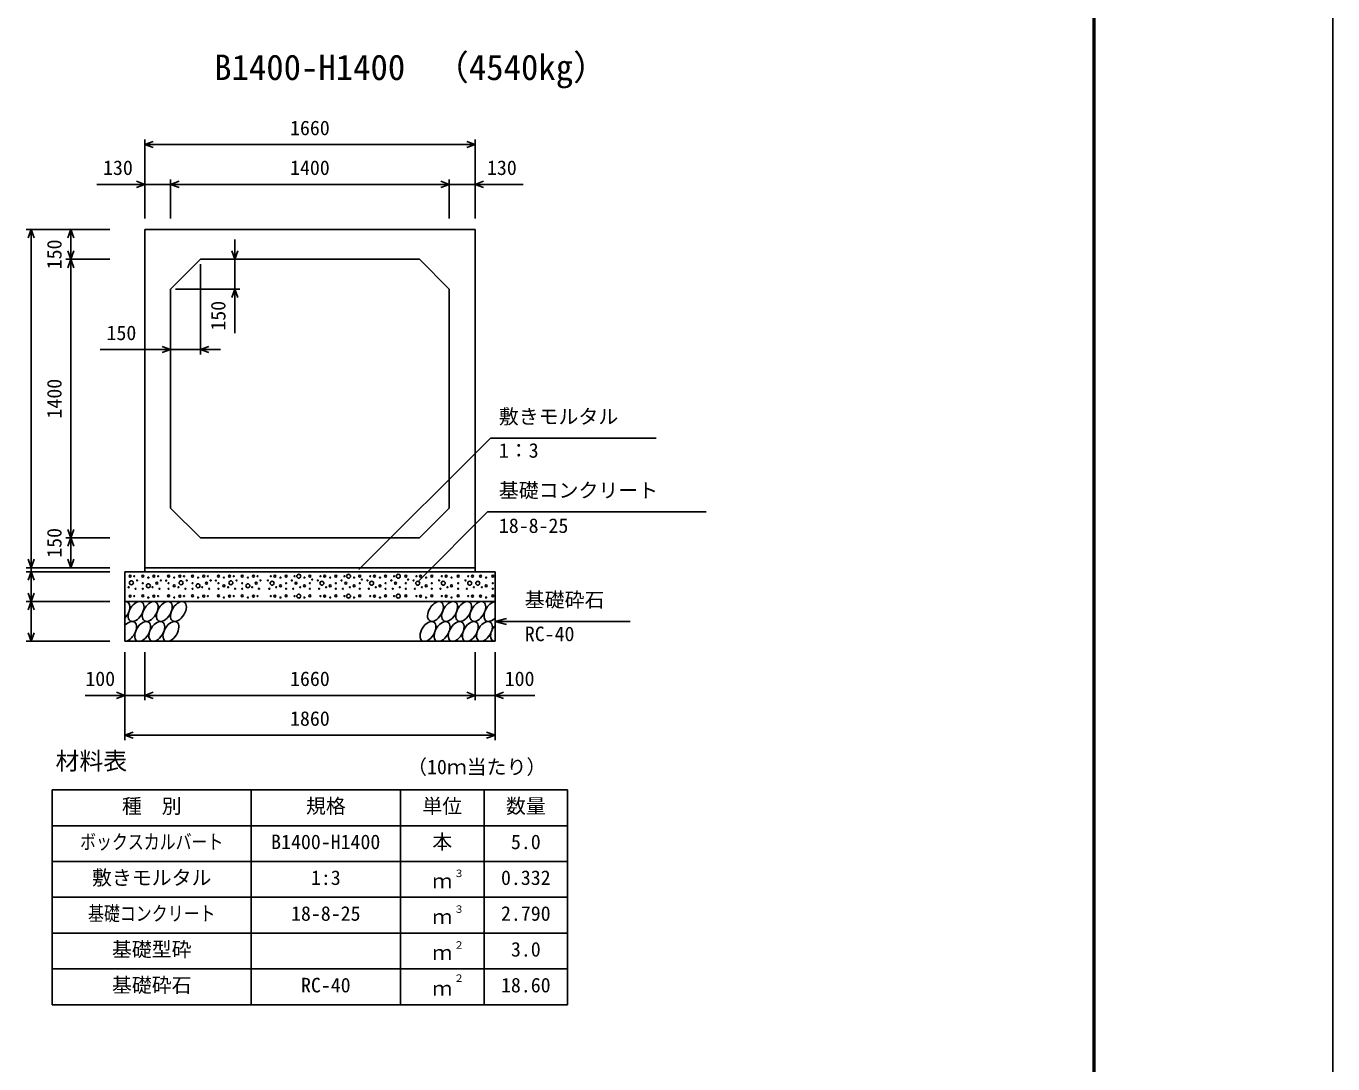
# Model space of a CAD drawing. Units: millimetres, scale not verified. Extents: x -25170 to 75630, y 0 to 35640.
# Drawn here: x 69064 to 75630, y 12548 to 17764 of the extents above; entities that cross this region are included whole.
import ezdxf
from ezdxf.enums import TextEntityAlignment as Align

# ---------------------------------------------------------------- set-up
doc = ezdxf.new("R2010")
doc.units = ezdxf.units.MM
doc.header["$LTSCALE"] = 60
for name, color, linetype, lineweight in [('Defpoints_3', 5, 'Continuous', 25), ('DIM', 7, 'Continuous', 25), ('HATCH', 6, 'Continuous', 25), ('HYO', 3, 'Continuous', 25), ('HYO2', 4, 'Continuous', 25), ('OUTLINE', 3, 'Continuous', 25), ('TXT', 7, 'Continuous', 25), ('WAKU', 3, 'Continuous', 50)]:
    doc.layers.add(name, color=color, linetype=linetype, lineweight=lineweight)
doc.styles.add('ＭＳ ゴシック', font='')
doc.styles.get('ＭＳ ゴシック').set_extended_font_data('MS Gothic')

msp = doc.modelspace()

# ---------------------------------------------------------------- linework, layer by layer
at = {"layer": 'Defpoints_3'}
msp.add_line((75630, 0), (75630, 35640), dxfattribs=at)
at = {"layer": 'DIM'}
for p, q in [((69659.98, 17193.78), (69659.98, 16796.89)), ((69702.27, 17184.17), (69659.98, 17168.78)), ((71319.98, 17168.78), (69659.98, 17168.78)), ((69659.98, 17168.78), (69702.27, 17153.39)), ((71277.7, 17184.17), (71319.98, 17168.78)), ((71319.98, 17168.78), (71277.7, 17153.39)), ((71319.98, 17193.78), (71319.98, 16796.89)), ((69419.24, 16968.78), (69659.98, 16968.78)), ((69617.7, 16984.17), (69659.98, 16968.78)), ((69659.98, 16968.78), (69617.7, 16953.39)), ((69789.98, 16968.78), (69659.98, 16968.78)), ((69789.98, 16993.78), (69789.98, 16796.89)), ((69832.27, 16984.17), (69789.98, 16968.78)), ((71189.98, 16968.78), (69789.98, 16968.78)), ((69789.98, 16968.78), (69832.27, 16953.39)), ((71147.7, 16984.17), (71189.98, 16968.78)), ((71189.98, 16968.78), (71147.7, 16953.39)), ((71189.98, 16993.78), (71189.98, 16796.89)), ((71189.98, 16968.78), (71319.98, 16968.78)), ((71362.27, 16984.17), (71319.98, 16968.78)), ((71560.73, 16968.78), (71319.98, 16968.78)), ((71319.98, 16968.78), (71362.27, 16953.39)), ((69063.88, 16741.89), (69484.98, 16741.89)), ((69088.88, 16741.89), (69073.49, 16699.6)), ((69088.88, 15041.89), (69088.88, 16741.89)), ((69104.27, 16699.6), (69088.88, 16741.89)), ((69288.88, 16741.89), (69273.49, 16699.6)), ((69288.88, 16741.89), (69288.88, 16591.89)), ((69304.27, 16699.6), (69288.88, 16741.89)), ((70112.46, 16691.89), (70112.46, 16591.89)), ((69288.88, 16591.89), (69273.49, 16634.17)), ((69304.27, 16634.17), (69288.88, 16591.89)), ((70112.46, 16591.89), (70097.07, 16634.17)), ((70127.85, 16634.17), (70112.46, 16591.89)), ((69263.88, 16591.89), (69484.98, 16591.89)), ((69288.88, 16591.89), (69273.49, 16549.6)), ((69288.88, 16591.89), (69288.88, 15191.89)), ((69304.27, 16549.6), (69288.88, 16591.89)), ((69939.98, 16566.89), (69939.98, 16113.87)), ((70112.46, 16441.89), (70112.46, 16591.89)), ((69814.98, 16441.89), (70137.46, 16441.89)), ((70112.46, 16441.89), (70097.07, 16399.6)), ((70127.85, 16399.6), (70112.46, 16441.89)), ((70112.46, 16441.89), (70112.46, 16221.01)), ((69747.7, 16154.26), (69789.98, 16138.87)), ((69982.27, 16154.26), (69939.98, 16138.87)), ((69435.88, 16138.87), (69789.98, 16138.87)), ((69789.98, 16138.87), (69747.7, 16123.48)), ((69939.98, 16138.87), (69789.98, 16138.87)), ((69939.98, 16138.87), (70039.98, 16138.87)), ((69939.98, 16138.87), (69982.27, 16123.48)), ((70736.2, 15032.55), (71396.48, 15692.83)), ((72228.89, 15692.83), (71396.48, 15692.83)), ((71038.01, 14978.16), (71382.07, 15322.22)), ((72481.62, 15322.22), (71382.07, 15322.22)), ((69288.88, 15191.89), (69273.49, 15234.17)), ((69304.27, 15234.17), (69288.88, 15191.89)), ((69263.88, 15191.89), (69484.98, 15191.89)), ((69288.88, 15191.89), (69273.49, 15149.6)), ((69288.88, 15041.89), (69288.88, 15191.89)), ((69304.27, 15149.6), (69288.88, 15191.89)), ((69063.88, 15041.89), (69484.98, 15041.89)), ((69088.88, 15041.89), (69073.49, 15084.17)), ((69104.27, 15084.17), (69088.88, 15041.89)), ((69088.88, 15041.89), (69088.88, 15021.89)), ((69288.88, 15041.89), (69273.49, 15084.17)), ((69304.27, 15084.17), (69288.88, 15041.89)), ((69063.88, 15021.89), (69484.98, 15021.89)), ((69088.88, 15021.89), (69073.49, 14979.6)), ((69088.88, 15021.89), (69088.88, 14871.89)), ((69104.27, 14979.6), (69088.88, 15021.89)), ((69088.88, 14871.89), (69073.49, 14914.17)), ((69104.27, 14914.17), (69088.88, 14871.89)), ((69063.88, 14871.89), (69484.98, 14871.89)), ((69088.88, 14871.89), (69073.49, 14829.6)), ((69088.88, 14871.89), (69088.88, 14671.89)), ((69104.27, 14829.6), (69088.88, 14871.89)), ((71419.98, 14771.89), (71477.94, 14787.42)), ((69088.88, 14671.89), (69073.49, 14714.17)), ((69104.27, 14714.17), (69088.88, 14671.89)), ((72099.79, 14771.89), (71419.98, 14771.89)), ((71419.98, 14771.89), (71477.94, 14756.36)), ((69063.88, 14671.89), (69484.98, 14671.89)), ((69559.98, 14175.28), (69559.98, 14616.89)), ((69659.98, 14375.28), (69659.98, 14616.89)), ((71319.98, 14375.28), (71319.98, 14616.89)), ((71319.98, 14375.28), (71319.98, 14616.89)), ((71419.98, 14175.28), (71419.98, 14616.89)), ((69360.44, 14400.28), (69559.98, 14400.28)), ((69517.7, 14415.67), (69559.98, 14400.28)), ((69559.98, 14400.28), (69517.7, 14384.88)), ((69659.98, 14400.28), (69559.98, 14400.28)), ((69702.27, 14415.67), (69659.98, 14400.28)), ((71319.98, 14400.28), (69659.98, 14400.28)), ((69659.98, 14400.28), (69702.27, 14384.88)), ((71277.7, 14415.67), (71319.98, 14400.28)), ((71319.98, 14400.28), (71277.7, 14384.88)), ((71419.98, 14400.28), (71319.98, 14400.28)), ((71462.27, 14415.67), (71419.98, 14400.28)), ((71619.53, 14400.28), (71419.98, 14400.28)), ((71419.98, 14400.28), (71462.27, 14384.88)), ((69602.27, 14215.67), (69559.98, 14200.28)), ((71419.98, 14200.28), (69559.98, 14200.28)), ((69559.98, 14200.28), (69602.27, 14184.88)), ((71377.7, 14215.67), (71419.98, 14200.28)), ((71419.98, 14200.28), (71377.7, 14184.88))]:
    msp.add_line(p, q, dxfattribs=at)
at = {"layer": 'HATCH'}
for centre, radius in [((69586.02, 14999.07), 5), ((69592.56, 14966.05), 10), ((69607.05, 14999.07), 2.5), ((69621.07, 14978.05), 2.5), ((69649.95, 14999.94), 5), ((69677.99, 14992.06), 2.5), ((69706.02, 14999.07), 5), ((69727.05, 14999.07), 2.5), ((69741.07, 14978.05), 2.5), ((69767.53, 14977.15), 2.5), ((69779.95, 14999.94), 5), ((69807.99, 14992.06), 2.5), ((69836.02, 14999.07), 5), ((69842.56, 14966.05), 10), ((69857.05, 14999.07), 2.5), ((69871.07, 14978.05), 2.5), ((69899.95, 14999.94), 5), ((69927.99, 14992.06), 2.5), ((69956.02, 14999.07), 5), ((69977.05, 14999.07), 2.5), ((69991.07, 14978.05), 2.5), ((70017.53, 14977.15), 2.5), ((70029.95, 14999.94), 5), ((70057.99, 14992.06), 2.5), ((70086.02, 14999.07), 5), ((70092.56, 14966.05), 10), ((70107.05, 14999.07), 2.5), ((70121.07, 14978.05), 2.5), ((70149.95, 14999.94), 5), ((70177.99, 14992.06), 2.5), ((70206.02, 14999.07), 5), ((70227.05, 14999.07), 2.5), ((70241.07, 14978.05), 2.5), ((70278.89, 14978.05), 2.5), ((70299.92, 14964.05), 10), ((70292.91, 14999.07), 2.5), ((70313.94, 14999.07), 5), ((70341.98, 14992.06), 2.5), ((70370.01, 14999.94), 5), ((70398.89, 14978.05), 2.5), ((70412.91, 14999.07), 2.5), ((70433.94, 14999.07), 10), ((70461.98, 14992.06), 2.5), ((70490.01, 14999.94), 5), ((70501.35, 14982.37), 2.5), ((70528.89, 14978.05), 2.5), ((70549.92, 14964.05), 10), ((70542.91, 14999.07), 2.5), ((70563.94, 14999.07), 5), ((70591.98, 14992.06), 2.5), ((70620.01, 14999.94), 5), ((70648.89, 14978.05), 2.5), ((70662.91, 14999.07), 2.5), ((70683.94, 14999.07), 10), ((70711.98, 14992.06), 2.5), ((70740.01, 14999.94), 5), ((70751.35, 14982.37), 2.5), ((70778.89, 14978.05), 2.5), ((70799.92, 14964.05), 10), ((70792.91, 14999.07), 2.5), ((70813.94, 14999.07), 5), ((70841.98, 14992.06), 2.5), ((70870.01, 14999.94), 5), ((70898.89, 14978.05), 2.5), ((70912.91, 14999.07), 2.5), ((70933.94, 14999.07), 10), ((70971.84, 14999.94), 5), ((70983.18, 14982.37), 2.5), ((71010.71, 14978.05), 2.5), ((71031.74, 14964.05), 10), ((71024.73, 14999.07), 2.5), ((71045.76, 14999.07), 5), ((71073.8, 14992.06), 2.5), ((71101.84, 14999.94), 5), ((71138.78, 14978.05), 2.5), ((71159.81, 14964.05), 10), ((71152.79, 14999.07), 2.5), ((71173.83, 14999.07), 5), ((71201.86, 14992.06), 2.5), ((71234.77, 14999.94), 5), ((71271.7, 14978.05), 2.5), ((71292.73, 14964.05), 10), ((71285.72, 14999.07), 2.5), ((71306.75, 14999.07), 5), ((71333.4, 14964.05), 10), ((71347.42, 14999.07), 5), ((71375.46, 14992.06), 2.5), ((71408.36, 14999.94), 5), ((69579.01, 14943.91), 2.5), ((69614.06, 14936.04), 2.5), ((69649.95, 14964.05), 2.5), ((69649.95, 14936.04), 2.5), ((69677.99, 14950.92), 10), ((69699.01, 14943.91), 2.5), ((69720.04, 14964.05), 5), ((69734.06, 14936.04), 2.5), ((69779.95, 14964.05), 2.5), ((69779.95, 14936.04), 2.5), ((69807.99, 14950.92), 5), ((69829.01, 14943.91), 2.5), ((69864.06, 14936.04), 2.5), ((69899.95, 14964.05), 2.5), ((69899.95, 14936.04), 2.5), ((69927.99, 14950.92), 10), ((69949.01, 14943.91), 2.5), ((69970.04, 14964.05), 5), ((69984.06, 14936.04), 2.5), ((70029.95, 14964.05), 2.5), ((70029.95, 14936.04), 2.5), ((70057.99, 14950.92), 5), ((70079.01, 14943.91), 2.5), ((70114.06, 14936.04), 2.5), ((70149.95, 14964.05), 2.5), ((70149.95, 14936.04), 2.5), ((70177.99, 14950.92), 10), ((70199.01, 14943.91), 2.5), ((70220.04, 14964.05), 5), ((70234.06, 14936.04), 2.5), ((70285.9, 14936.04), 2.5), ((70320.95, 14943.91), 2.5), ((70341.98, 14950.92), 5), ((70370.01, 14964.05), 2.5), ((70370.01, 14936.04), 2.5), ((70405.9, 14936.04), 2.5), ((70419.92, 14964.05), 5), ((70433.94, 14899.07), 10), ((70440.95, 14943.91), 2.5), ((70461.98, 14950.92), 5), ((70490.01, 14964.05), 2.5), ((70490.01, 14936.04), 2.5), ((70535.9, 14936.04), 2.5), ((70570.95, 14943.91), 2.5), ((70591.98, 14950.92), 5), ((70620.01, 14964.05), 2.5), ((70620.01, 14936.04), 2.5), ((70655.9, 14936.04), 2.5), ((70669.92, 14964.05), 5), ((70683.94, 14899.07), 10), ((70690.95, 14943.91), 2.5), ((70711.98, 14950.92), 5), ((70740.01, 14964.05), 2.5), ((70740.01, 14936.04), 2.5), ((70785.9, 14936.04), 2.5), ((70820.95, 14943.91), 2.5), ((70841.98, 14950.92), 5), ((70870.01, 14964.05), 2.5), ((70870.01, 14936.04), 2.5), ((70905.9, 14936.04), 2.5), ((70919.92, 14964.05), 5), ((70933.94, 14899.07), 10), ((70940.95, 14943.91), 2.5), ((70971.84, 14964.05), 2.5), ((70971.84, 14936.04), 2.5), ((71017.72, 14936.04), 2.5), ((71052.77, 14943.91), 2.5), ((71073.8, 14950.92), 5), ((71101.84, 14964.05), 2.5), ((71101.84, 14936.04), 2.5), ((71145.79, 14936.04), 2.5), ((71180.83, 14943.91), 2.5), ((71201.86, 14950.92), 5), ((71234.77, 14964.05), 2.5), ((71234.77, 14936.04), 2.5), ((71278.71, 14936.04), 2.5), ((71313.76, 14943.91), 2.5), ((71354.43, 14943.91), 2.5), ((71375.46, 14950.92), 5), ((71408.36, 14964.05), 2.5), ((71408.36, 14936.04), 2.5), ((69586.02, 14899.07), 5), ((69607.05, 14899.07), 2.5), ((69649.95, 14899.94), 5), ((69677.99, 14892.06), 2.5), ((69706.02, 14899.07), 5), ((69727.05, 14899.07), 2.5), ((69779.95, 14899.94), 5), ((69807.99, 14892.06), 2.5), ((69836.02, 14899.07), 5), ((69857.05, 14899.07), 2.5), ((69899.95, 14899.94), 5), ((69927.99, 14892.06), 2.5), ((69956.02, 14899.07), 5), ((69977.05, 14899.07), 2.5), ((70029.95, 14899.94), 5), ((70057.99, 14892.06), 2.5), ((70086.02, 14899.07), 5), ((70107.05, 14899.07), 2.5), ((70149.95, 14899.94), 5), ((70177.99, 14892.06), 2.5), ((70206.02, 14899.07), 5), ((70227.05, 14899.07), 2.5), ((70292.91, 14899.07), 2.5), ((70313.94, 14899.07), 5), ((70341.98, 14892.06), 2.5), ((70370.01, 14899.94), 5), ((70412.91, 14899.07), 2.5), ((70461.98, 14892.06), 2.5), ((70490.01, 14899.94), 5), ((70542.91, 14899.07), 2.5), ((70563.94, 14899.07), 5), ((70591.98, 14892.06), 2.5), ((70620.01, 14899.94), 5), ((70662.91, 14899.07), 2.5), ((70711.98, 14892.06), 2.5), ((70740.01, 14899.94), 5), ((70792.91, 14899.07), 2.5), ((70813.94, 14899.07), 5), ((70841.98, 14892.06), 2.5), ((70870.01, 14899.94), 5), ((70912.91, 14899.07), 2.5), ((70971.84, 14899.94), 5), ((71024.73, 14899.07), 2.5), ((71045.76, 14899.07), 5), ((71073.8, 14892.06), 2.5), ((71101.84, 14899.94), 5), ((71152.79, 14899.07), 2.5), ((71173.83, 14899.07), 5), ((71201.86, 14892.06), 2.5), ((71234.77, 14899.94), 5), ((71285.72, 14899.07), 2.5), ((71306.75, 14899.07), 5), ((71347.42, 14899.07), 5), ((71375.46, 14892.06), 2.5), ((71408.36, 14899.94), 5)]:
    msp.add_circle(centre, radius, dxfattribs=at)
for centre, start_param, end_param in [((69545.33, 14821.88), 4.3355439, 6.7245934), ((71404.54, 14821.88), 0.4199491, 4.357003), ((69578.58, 14721.89), 3.4740877, 7.5860497), ((71437.79, 14721.89), 1.2805297, 3.4964223)]:
    msp.add_ellipse(centre, major_axis=(29.09, 47.08), ratio=0.5792, start_param=start_param, end_param=end_param, dxfattribs=at)
for centre in [(69616.29, 14821.88), (69687.24, 14821.88), (69758.2, 14821.88), (69829.15, 14821.88), (71120.71, 14821.88), (71191.67, 14821.88), (71262.63, 14821.88), (71333.58, 14821.88), (69649.53, 14721.89), (69720.49, 14721.89), (69791.45, 14721.89), (71083.01, 14721.89), (71153.96, 14721.89), (71224.92, 14721.89), (71295.87, 14721.89), (71366.83, 14721.89)]:
    msp.add_ellipse(centre, major_axis=(29.09, 47.08), ratio=0.5792, dxfattribs=at)
at = {"layer": 'HYO'}
for p, q in [((71784.98, 13925.28), (69194.98, 13925.28)), ((69194.98, 13925.28), (69194.98, 12845.28)), ((70194.98, 13925.28), (70194.98, 12845.28)), ((70944.98, 13925.28), (70944.98, 12845.28)), ((71364.98, 13925.28), (71364.98, 12845.28)), ((71784.98, 12845.28), (71784.98, 13925.28)), ((69194.98, 13745.28), (71784.98, 13745.28)), ((69194.98, 12845.28), (71784.98, 12845.28))]:
    msp.add_line(p, q, dxfattribs=at)
at = {"layer": 'HYO2'}
for p, q in [((69194.98, 13565.28), (71784.98, 13565.28)), ((69194.98, 13385.28), (71784.98, 13385.28)), ((69194.98, 13205.28), (71784.98, 13205.28)), ((69194.98, 13025.28), (71784.98, 13025.28))]:
    msp.add_line(p, q, dxfattribs=at)
at = {"layer": 'OUTLINE'}
for p, q in [((71319.98, 16741.89), (69659.98, 16741.89)), ((69659.98, 15021.89), (69659.98, 16741.89)), ((71319.98, 15021.89), (71319.98, 16741.89)), ((69789.98, 16441.89), (69939.98, 16591.89)), ((71039.98, 16591.89), (69939.98, 16591.89)), ((71039.98, 16591.89), (71189.98, 16441.89)), ((69789.98, 16441.89), (69789.98, 15341.89)), ((71189.98, 16441.89), (71189.98, 15341.89)), ((69939.98, 15191.89), (69789.98, 15341.89)), ((71189.98, 15341.89), (71039.98, 15191.89)), ((71039.98, 15191.89), (69939.98, 15191.89)), ((71319.98, 15041.89), (69659.98, 15041.89)), ((69559.98, 15021.89), (69559.98, 14671.89)), ((69559.98, 15021.89), (71419.98, 15021.89)), ((71419.98, 15021.89), (71419.98, 14671.89)), ((69559.98, 14871.89), (71419.98, 14871.89)), ((69559.98, 14671.89), (71419.98, 14671.89))]:
    msp.add_line(p, q, dxfattribs=at)
at = {"layer": 'WAKU'}
msp.add_line((74430, 1200), (74430, 34440), dxfattribs=at)

# ---------------------------------------------------------------- texts
at = {"layer": 'DIM', "style": 'ＭＳ ゴシック'}
for s, p in [('1660', (70389.98, 17193.78)), ('130', (69450.34, 16993.78)), ('1400', (70389.98, 16993.78)), ('130', (71379.62, 16993.78)), ('150', (69467.84, 16163.87)), ('敷きモルタル', (71439.33, 15742.83)), ('1：3', (71439.33, 15572.72)), ('基礎コンクリート', (71439.33, 15372.22)), ('18-8-25', (71439.33, 15194.59)), ('基礎砕石', (71569.72, 14821.89)), ('RC-40', (71569.72, 14650.51)), ('100', (69361.34, 14425.28)), ('1660', (70389.98, 14425.28)), ('100', (71468.62, 14425.28)), ('1860', (70389.98, 14225.28))]:
    msp.add_text(s, height=73.31, dxfattribs=at).set_placement(p, align=Align.BOTTOM_LEFT)
for s, p in [('150', (69263.88, 16541.89)), ('150', (70087.46, 16233.39)), ('1400', (69263.88, 15791.89)), ('150', (69263.88, 15091.89))]:
    msp.add_text(s, height=73.31, rotation=90, dxfattribs=at).set_placement(p, align=Align.BOTTOM_LEFT)
at = {"layer": 'TXT', "style": 'ＭＳ ゴシック'}
for s, height, p in [('B1400-H1400', 128.3, (70008.73, 17454.39)), ('（4540kg）', 128.3, (71113.57, 17454.39)), ('材料表', 87.98, (69211.65, 14000.28)), ('（10ｍ当たり）', 73.31, (70978.31, 13981.94)), ('種\u3000別', 73.31, (69544.98, 13785.28)), ('規格', 73.31, (70469.98, 13785.28)), ('単位', 73.31, (71054.98, 13785.28)), ('数量', 73.31, (71474.98, 13785.28)), ('B1400-H1400', 73.31, (70294.98, 13605.28)), ('本', 73.31, (71104.98, 13605.28)), ('5.0', 73.31, (71499.98, 13605.28)), ('敷きモルタル', 73.31, (69394.98, 13425.28)), ('1:3', 73.31, (70494.98, 13425.28)), ('ｍ', 73.31, (71104.98, 13408.61)), ('３', 36.66, (71214.22, 13475.89)), ('0.332', 73.31, (71449.98, 13425.28)), ('18-8-25', 73.31, (70394.98, 13245.28)), ('３', 36.66, (71214.22, 13295.89)), ('2.790', 73.31, (71449.98, 13245.28)), ('ｍ', 73.31, (71104.98, 13228.61)), ('基礎型砕', 73.31, (69494.98, 13065.28)), ('２', 36.66, (71214.22, 13115.89)), ('3.0', 73.31, (71499.98, 13065.28)), ('ｍ', 73.31, (71104.98, 13048.61)), ('基礎砕石', 73.31, (69494.98, 12885.28)), ('RC-40', 73.31, (70444.98, 12885.28)), ('ｍ', 73.31, (71104.98, 12868.61)), ('２', 36.66, (71214.22, 12949.22)), ('18.60', 73.31, (71449.98, 12885.28))]:
    msp.add_text(s, height=height, dxfattribs=at).set_placement(p, align=Align.BOTTOM_LEFT)
at = {"layer": 'TXT', "style": 'ＭＳ ゴシック', "width": 0.8}
for s, p in [('ボックスカルバート', (69334.98, 13605.28)), ('基礎コンクリート', (69374.98, 13245.28))]:
    msp.add_text(s, height=73.31, dxfattribs=at).set_placement(p, align=Align.BOTTOM_LEFT)

doc.saveas('drawing.dxf')
